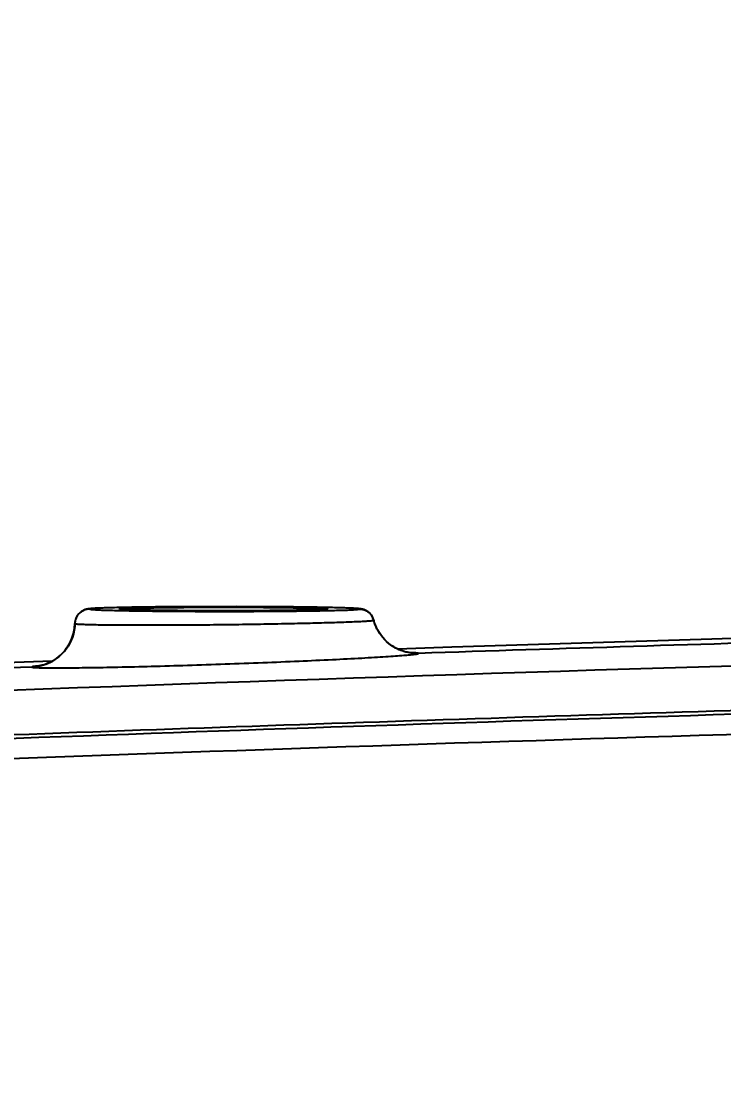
# Model space of a CAD drawing. Header units: millimetres. Extents: x 5828 to 6704, y 123 to 421.
# Drawn here: x 6382.964 to 6384.146, y 277.186 to 278.957 of the extents above; entities that cross this region are included whole.
import ezdxf

# ---------------------------------------------------------------- set-up
doc = ezdxf.new("R2010")
doc.units = ezdxf.units.MM
doc.layers.add('外形图', color=7, linetype='Continuous')
doc.layers.add('尺寸标注', color=7, linetype='Continuous')
doc.styles.add('微软雅黑', font='msyh.ttc', dxfattribs={"height": 1.5})
doc.dimstyles.new('尺寸标注_1_20比例', dxfattribs={"dimtxt": 1.5, "dimasz": 1.25, "dimexe": 0.5, "dimexo": 0.4, "dimgap": 0.5, "dimtad": 1, "dimdec": 1, "dimlfac": 20, "dimdsep": 46, "dimtxsty": '微软雅黑', "dimcen": 0.09, "dimadec": 0, "dimazin": 0, "dimtp": 0.01, "dimtm": 0.01, "dimtfac": 1, "dimtdec": 1, "dimtofl": 0, "dimtmove": 0, "dimatfit": 3, "dimfxl": 1, "dimtolj": 1, "dimarcsym": 0})

# ---------------------------------------------------------------- blocks, each defined once
blk = doc.blocks.new('*D1082')
at = {"layer": 'Defpoints', "color": 0}
for p in [(6409.4545, 284.8229), (6409.4545, 280.4069), (6378.7066, 275.3693)]:
    blk.add_point(p, dxfattribs=at)
at = {"layer": '尺寸标注', "color": 0, "lineweight": -2}
for p, q in [((6378.7066, 275.7693), (6378.7066, 285.3229)), ((6409.4545, 280.8069), (6409.4545, 285.3229)), ((6379.9566, 284.8229), (6408.2045, 284.8229))]:
    blk.add_line(p, q, dxfattribs=at)
at = {"layer": '尺寸标注', "color": 0}
for points in [[(6379.9566, 285.0312), (6379.9566, 284.6146), (6378.7066, 284.8229)], [(6408.2045, 284.6146), (6408.2045, 285.0312), (6409.4545, 284.8229)]]:
    blk.add_solid(points, dxfattribs=at)
at = {"layer": '尺寸标注', "color": 0, "insert": (6394.0805, 286.0945), "char_height": 1.5, "attachment_point": 5, "style": '微软雅黑'}
blk.add_mtext('\\A1;\\A1;{\\fAlibaba PuHuiTi 3.0 55 Regular|b0|i0|c134|p18;615}', dxfattribs=at)

msp = doc.modelspace()

# ---------------------------------------------------------------- linework, layer by layer
at = {"layer": '外形图', "linetype": 'ByBlock'}
for p, q in [((6383.0802, 277.9695), (6383.0787, 277.9693)), ((6383.0884, 277.9701), (6383.0859, 277.9699)), ((6383.0913, 277.9702), (6383.0884, 277.9701)), ((6383.0947, 277.9704), (6383.0913, 277.9702)), ((6383.0985, 277.9705), (6383.0947, 277.9704)), ((6383.1052, 277.9708), (6383.0985, 277.9705)), ((6383.1132, 277.971), (6383.1052, 277.9708)), ((6383.126, 277.9713), (6383.1132, 277.971)), ((6383.146, 277.9717), (6383.126, 277.9713)), ((6383.1722, 277.9721), (6383.146, 277.9717)), ((6383.216, 277.9725), (6383.1722, 277.9721)), ((6383.267, 277.9728), (6383.216, 277.9725)), ((6383.3269, 277.9729), (6383.267, 277.9728)), ((6383.3821, 277.9726), (6383.3269, 277.9729)), ((6383.4259, 277.9723), (6383.3821, 277.9726)), ((6383.4557, 277.9719), (6383.4259, 277.9723)), ((6383.4783, 277.9715), (6383.4557, 277.9719)), ((6383.4924, 277.9712), (6383.4783, 277.9715)), ((6383.5123, 277.9706), (6383.5054, 277.9708)), ((6383.5167, 277.9704), (6383.5123, 277.9706)), ((6383.5206, 277.9702), (6383.5167, 277.9704)), ((6383.5229, 277.9701), (6383.5206, 277.9702)), ((6383.525, 277.97), (6383.5229, 277.9701)), ((6383.5269, 277.9699), (6383.525, 277.97)), ((6383.5337, 277.9693), (6383.5317, 277.9695)), ((6383.5508, 277.9612), (6383.5509, 277.9611)), ((6383.6201, 277.8949), (6383.62, 277.8949)), ((6383.0162, 277.8812), (6382.902, 277.877)), ((6382.9823, 277.8715), (6382.9251, 277.8694))]:
    msp.add_line(p, q, dxfattribs=at)
for points in [[(6383.0787, 277.9693), (6383.078, 277.9692), (6383.0773, 277.9691), (6383.0766, 277.969), (6383.0758, 277.9689), (6383.075, 277.9687), (6383.0741, 277.9685), (6383.0731, 277.9682), (6383.072, 277.9679), (6383.0708, 277.9675), (6383.0696, 277.967), (6383.0683, 277.9664), (6383.0669, 277.9656), (6383.0654, 277.9646), (6383.0638, 277.9634), (6383.0621, 277.962), (6383.0606, 277.9603), (6383.0591, 277.9584), (6383.0577, 277.9563), (6383.0566, 277.954), (6383.0556, 277.9515), (6383.055, 277.9489), (6383.0546, 277.9463)], [(6383.0859, 277.9699), (6383.0848, 277.9698), (6383.0837, 277.9698), (6383.0828, 277.9697), (6383.0819, 277.9696), (6383.081, 277.9695), (6383.0802, 277.9695)], [(6383.5054, 277.9708), (6383.5035, 277.9709), (6383.4924, 277.9712)], [(6383.5317, 277.9695), (6383.531, 277.9696), (6383.5302, 277.9696), (6383.5294, 277.9697), (6383.5286, 277.9698), (6383.5269, 277.9699)], [(6383.5569, 277.9503), (6383.5566, 277.9515), (6383.5556, 277.954), (6383.5545, 277.9563), (6383.5532, 277.9584), (6383.5517, 277.9603), (6383.5501, 277.962), (6383.5484, 277.9634), (6383.5468, 277.9646), (6383.5453, 277.9656), (6383.5439, 277.9664), (6383.5426, 277.967), (6383.5414, 277.9675), (6383.5402, 277.9679), (6383.5391, 277.9682), (6383.5382, 277.9685), (6383.5373, 277.9687), (6383.5365, 277.9688), (6383.5358, 277.969), (6383.5351, 277.9691), (6383.5344, 277.9692), (6383.5337, 277.9693)], [(6383.0546, 277.9463), (6383.0542, 277.9394), (6383.0533, 277.9334), (6383.052, 277.9275), (6383.0503, 277.9218), (6383.0482, 277.9164), (6383.0458, 277.9114), (6383.0431, 277.9067), (6383.0401, 277.9024), (6383.0371, 277.8984), (6383.0339, 277.8949), (6383.0306, 277.8917), (6383.0273, 277.8888), (6383.0241, 277.8862), (6383.0209, 277.884), (6383.0178, 277.8821), (6383.0149, 277.8804), (6383.012, 277.879), (6383.0093, 277.8778), (6383.0069, 277.8768), (6383.0047, 277.876), (6383.0028, 277.8754), (6383.0011, 277.8748), (6382.9996, 277.8744), (6382.9982, 277.8741), (6382.997, 277.8738), (6382.9961, 277.8736), (6382.9953, 277.8734), (6382.9947, 277.8733), (6382.9943, 277.8733), (6382.9941, 277.8732), (6382.994, 277.8732)], [(6383.62, 277.8952), (6383.6201, 277.8952), (6383.6201, 277.8952), (6383.6199, 277.8952), (6383.6195, 277.8953), (6383.619, 277.8953), (6383.6182, 277.8954), (6383.6173, 277.8955), (6383.6161, 277.8957), (6383.6148, 277.8959), (6383.6132, 277.8963), (6383.6114, 277.8967), (6383.6094, 277.8972), (6383.6072, 277.8978), (6383.6049, 277.8986), (6383.6023, 277.8995), (6383.5996, 277.9006), (6383.5967, 277.9019), (6383.5937, 277.9034), (6383.5907, 277.9052), (6383.5876, 277.9071), (6383.5846, 277.9093), (6383.5815, 277.9116), (6383.5785, 277.9143), (6383.5756, 277.9172), (6383.5727, 277.9204), (6383.5699, 277.9238), (6383.5672, 277.9276), (6383.5647, 277.9316), (6383.5623, 277.9359), (6383.5602, 277.9405), (6383.5584, 277.9455), (6383.5569, 277.9503)], [(6384.3553, 277.9253), (6384.1073, 277.9179), (6383.6879, 277.9046), (6383.5975, 277.9015)]]:
    msp.add_lwpolyline(points, dxfattribs=at)
for centre, radius, start, end in [((6383.5328, 277.9439), 0.025, 14.6851, 43.487), ((6382.9795, 277.9465), 0.075, 306.1802, 358.5462), ((6383.6294, 277.9693), 0.0749, 194.6832, 195.0317), ((6389.5858, 98.2586), 179.7344, 91.667578, 91.898324), ((6383.6101, 277.4753), 0.4202, 88.758, 88.8988), ((6383.6111, 277.5187), 0.3768, 88.6247, 88.7578), ((6383.6295, 277.9694), 0.0751, 262.8236, 271.8927), ((6382.9795, 277.9466), 0.0751, 272.1283, 281.1842), ((6383.0292, 277.5013), 0.3738, 95.2496, 95.4142), ((6383.0336, 277.4536), 0.4217, 95.1135, 95.25)]:
    msp.add_arc(centre, radius, start, end, dxfattribs=at)
for points in [[(6390.3664, 277.9775), (6387.8916, 277.96), (6385.4164, 277.9243), (6382.9432, 277.8321)], [(6383.0611, 277.9609), (6383.0571, 277.9566), (6383.0546, 277.9505), (6383.0545, 277.9446)], [(6383.0795, 277.9689), (6383.0728, 277.9689), (6383.0657, 277.9658), (6383.0611, 277.9609)], [(6383.5328, 277.9689), (6383.5393, 277.9689), (6383.5463, 277.9659), (6383.5508, 277.9612)], [(6383.5851, 277.9088), (6383.5718, 277.9186), (6383.5614, 277.9338), (6383.5571, 277.9498)], [(6383.62, 277.8949), (6383.6076, 277.8965), (6383.5952, 277.9014), (6383.5851, 277.9088)], [(6382.994, 277.8729), (6383.0047, 277.875), (6383.015, 277.8796), (6383.0238, 277.8859)]]:
    msp.add_open_spline(points, degree=3, dxfattribs=at)
for points, knots in [([(6383.5328, 277.9689), (6383.5327, 277.9693), (6383.5305, 277.9693), (6383.5279, 277.9699), (6383.5221, 277.9701), (6383.5148, 277.9705), (6383.5052, 277.9708), (6383.4889, 277.9713), (6383.4642, 277.9718), (6383.4302, 277.9723), (6383.3916, 277.9726), (6383.3497, 277.9728), (6383.3061, 277.9729), (6383.2625, 277.9728), (6383.2206, 277.9726), (6383.1819, 277.9723), (6383.148, 277.9718), (6383.1233, 277.9713), (6383.1069, 277.9708), (6383.0974, 277.9705), (6383.0901, 277.9701), (6383.0843, 277.9699), (6383.0817, 277.9693), (6383.0795, 277.9693), (6383.0795, 277.9689)], [0, 0, 0, 0, 0.002593, 0.009877, 0.021839, 0.038411, 0.059456, 0.084747, 0.14701, 0.222767, 0.309108, 0.402729, 0.500058, 0.597391, 0.691019, 0.777365, 0.853119, 0.915337, 0.940607, 0.961631, 0.978203, 0.990161, 0.997422, 1, 1, 1, 1]), ([(6383.0795, 277.9689), (6383.0795, 277.9685), (6383.0817, 277.9686), (6383.0843, 277.968), (6383.0901, 277.9678), (6383.0974, 277.9673), (6383.1069, 277.967), (6383.1233, 277.9666), (6383.148, 277.9661), (6383.1819, 277.9656), (6383.2206, 277.9652), (6383.2625, 277.965), (6383.3061, 277.965), (6383.3497, 277.965), (6383.3916, 277.9652), (6383.4303, 277.9656), (6383.4642, 277.9661), (6383.4889, 277.9666), (6383.5052, 277.967), (6383.5148, 277.9673), (6383.5221, 277.9678), (6383.5279, 277.968), (6383.5305, 277.9686), (6383.5328, 277.9685), (6383.5328, 277.9689)], [0, 0, 0, 0, 0.002592, 0.009866, 0.021809, 0.03837, 0.059397, 0.08466, 0.146886, 0.222645, 0.308985, 0.402611, 0.499943, 0.597269, 0.690893, 0.777237, 0.853002, 0.915252, 0.94054, 0.961585, 0.978176, 0.99015, 0.997421, 1, 1, 1, 1]), ([(6383.1295, 277.9689), (6383.1295, 277.9692), (6383.1312, 277.9692), (6383.1332, 277.9697), (6383.1377, 277.9698), (6383.1433, 277.9701), (6383.1507, 277.9704), (6383.1633, 277.9708), (6383.1823, 277.9711), (6383.2085, 277.9715), (6383.2384, 277.9718), (6383.2708, 277.9719), (6383.3045, 277.972), (6383.3382, 277.9719), (6383.3706, 277.9718), (6383.4005, 277.9715), (6383.4266, 277.9711), (6383.4457, 277.9708), (6383.4583, 277.9704), (6383.4657, 277.9701), (6383.4713, 277.9698), (6383.4758, 277.9697), (6383.4778, 277.9692), (6383.4795, 277.9692), (6383.4795, 277.9689)], [0, 0, 0, 0, 0.002554, 0.009799, 0.021743, 0.038283, 0.059264, 0.084485, 0.146644, 0.222375, 0.308771, 0.402513, 0.5, 0.597487, 0.691229, 0.777625, 0.853356, 0.915515, 0.940736, 0.961717, 0.978257, 0.990201, 0.997446, 1, 1, 1, 1]), ([(6383.4795, 277.9689), (6383.4792, 277.9686), (6383.4777, 277.9686), (6383.4751, 277.9682), (6383.4707, 277.968), (6383.4648, 277.9677), (6383.4573, 277.9674), (6383.4446, 277.9671), (6383.4256, 277.9667), (6383.3996, 277.9663), (6383.3699, 277.9661), (6383.3378, 277.9659), (6383.3045, 277.9659), (6383.2711, 277.9659), (6383.2391, 277.9661), (6383.2094, 277.9663), (6383.1834, 277.9667), (6383.1643, 277.9671), (6383.1516, 277.9674), (6383.1442, 277.9677), (6383.1383, 277.968), (6383.1339, 277.9682), (6383.1313, 277.9686), (6383.1298, 277.9686), (6383.1295, 277.9689)], [0, 0, 0, 0, 0.003309, 0.011228, 0.023733, 0.040714, 0.062015, 0.087437, 0.149655, 0.225033, 0.31074, 0.403558, 0.5, 0.596442, 0.68926, 0.774967, 0.850345, 0.912563, 0.937985, 0.959286, 0.976267, 0.988772, 0.996691, 1, 1, 1, 1]), ([(6383.0545, 277.9446), (6383.0545, 277.9441), (6383.057, 277.9442), (6383.0598, 277.9435), (6383.0662, 277.9434), (6383.0743, 277.943), (6383.0849, 277.9428), (6383.103, 277.9424), (6383.1304, 277.9422), (6383.168, 277.9421), (6383.2109, 277.9421), (6383.2574, 277.9424), (6383.3057, 277.9429), (6383.354, 277.9435), (6383.4005, 277.9443), (6383.4434, 277.9452), (6383.481, 277.9462), (6383.5083, 277.947), (6383.5265, 277.9478), (6383.5371, 277.9483), (6383.5452, 277.9488), (6383.5516, 277.9491), (6383.5545, 277.9499), (6383.5569, 277.9498), (6383.5569, 277.9503)], [0, 0, 0, 0, 0.002578, 0.00984, 0.02177, 0.038308, 0.059316, 0.084559, 0.146756, 0.222483, 0.308837, 0.402489, 0.499866, 0.597243, 0.690901, 0.777272, 0.853039, 0.915275, 0.940552, 0.961586, 0.978173, 0.990142, 0.997416, 1, 1, 1, 1]), ([(6388.9515, 277.8902), (6388.3799, 277.8842), (6387.2366, 277.8696), (6385.8077, 277.8421), (6384.6647, 277.8132), (6383.8076, 277.7877), (6382.9506, 277.7581), (6382.0937, 277.7239), (6381.3799, 277.6913), (6380.8089, 277.6627), (6380.3807, 277.6398), (6379.9527, 277.6156), (6379.5247, 277.59), (6379.1681, 277.5672), (6378.8829, 277.5486), (6378.6691, 277.5334), (6378.455, 277.5205), (6378.2431, 277.4857), (6378.0356, 277.4309), (6377.8344, 277.3562), (6377.6413, 277.2623), (6377.3975, 277.1129), (6377.1216, 276.8829), (6376.8503, 276.5482), (6376.582, 276.0426), (6376.4387, 275.3268), (6376.5791, 274.6104), (6376.8454, 274.1037), (6377.1153, 273.7679), (6377.3903, 273.5367), (6377.6335, 273.3864), (6377.8261, 273.2917), (6378.027, 273.2162), (6378.2343, 273.1606), (6378.4461, 273.1248), (6378.6601, 273.1114), (6378.874, 273.0965), (6379.1592, 273.0778), (6379.5158, 273.055), (6379.9438, 273.0293), (6380.3718, 273.0051), (6380.8, 272.9822), (6381.3709, 272.9535), (6382.0848, 272.9209), (6382.9416, 272.8867), (6383.7986, 272.857), (6384.6558, 272.8314), (6385.7988, 272.8025), (6387.2277, 272.775), (6388.371, 272.7603), (6388.9426, 272.7543)], [0, 0, 0, 0, 0.062536, 0.125072, 0.15634, 0.187608, 0.218876, 0.250144, 0.281412, 0.297046, 0.31268, 0.328314, 0.343948, 0.359582, 0.367399, 0.375216, 0.383032, 0.390847, 0.398661, 0.406475, 0.414289, 0.422103, 0.437713, 0.453322, 0.46893, 0.5, 0.53107, 0.546679, 0.562288, 0.577897, 0.585711, 0.593525, 0.601339, 0.609153, 0.616968, 0.624784, 0.632601, 0.640418, 0.656052, 0.671686, 0.68732, 0.702954, 0.718588, 0.749856, 0.781124, 0.812392, 0.84366, 0.874928, 0.937464, 1, 1, 1, 1]), ([(6382.9823, 277.8715), (6382.9823, 277.8714), (6382.983, 277.8712), (6382.984, 277.871), (6382.9861, 277.8708), (6382.9902, 277.8705), (6382.9973, 277.8703), (6383.008, 277.8701), (6383.0216, 277.87), (6383.0379, 277.8701), (6383.0569, 277.8703), (6383.0868, 277.8707), (6383.1291, 277.8714), (6383.1845, 277.8728), (6383.2446, 277.8745), (6383.3071, 277.8766), (6383.3697, 277.8789), (6383.4298, 277.8814), (6383.4852, 277.8839), (6383.5275, 277.8861), (6383.5574, 277.8878), (6383.5763, 277.889), (6383.5927, 277.8901), (6383.6063, 277.8911), (6383.617, 277.892), (6383.6241, 277.8927), (6383.6282, 277.8933), (6383.6302, 277.8936), (6383.6313, 277.8939), (6383.632, 277.8942), (6383.632, 277.8943)], [0, 0, 0, 0, 0.000739, 0.002599, 0.005634, 0.009841, 0.021747, 0.038259, 0.059241, 0.084457, 0.113666, 0.146606, 0.222299, 0.308635, 0.402292, 0.49969, 0.597099, 0.690788, 0.777182, 0.852958, 0.885928, 0.915193, 0.94047, 0.961504, 0.978095, 0.990072, 0.994304, 0.99736, 0.999242, 1, 1, 1, 1]), ([(6383.632, 277.8943), (6383.632, 277.8946), (6383.6305, 277.8947), (6383.6287, 277.8951), (6383.6247, 277.8952), (6383.6218, 277.8953), (6383.6201, 277.8954)], [0, 0, 0, 0, 0.069814, 0.258825, 0.569179, 1, 1, 1, 1]), ([(6388.3979, 277.8791), (6388.1965, 277.8756), (6387.7934, 277.8702), (6386.9871, 277.8581), (6385.9791, 277.8395), (6384.7696, 277.8106), (6383.5604, 277.7742), (6382.3514, 277.7294), (6381.1428, 277.675), (6379.9348, 277.61), (6379.1298, 277.5595), (6378.7275, 277.5317)], [0, 0, 0, 0, 0.062464, 0.124966, 0.249971, 0.374976, 0.499981, 0.624986, 0.74999, 0.874995, 1, 1, 1, 1]), ([(6382.9939, 277.8734), (6382.9922, 277.8732), (6382.9894, 277.8729), (6382.9855, 277.8725), (6382.9837, 277.872), (6382.9823, 277.8718), (6382.9823, 277.8715)], [0, 0, 0, 0, 0.429838, 0.739665, 0.928952, 1, 1, 1, 1]), ([(6388.402, 277.8453), (6388.1582, 277.8411), (6387.6705, 277.8344), (6386.939, 277.823), (6386.2073, 277.8095), (6385.2318, 277.7883), (6384.0126, 277.7555), (6383.0375, 277.7213), (6382.55, 277.7019)], [0, 0, 0, 0, 0.124947, 0.249954, 0.374962, 0.49997, 0.749985, 1, 1, 1, 1])]:
    msp.add_open_spline(points, degree=3, knots=knots, dxfattribs=at)

# ---------------------------------------------------------------- dimensions: what is measured, and where the dimension line sits
at = {"layer": '尺寸标注'}
dim = msp.add_linear_dim(base=(6409.4545, 284.8229), p1=(6378.7066, 275.3693), p2=(6409.4545, 280.4069), text='\\A1;{\\fAlibaba PuHuiTi 3.0 55 Regular|b0|i0|c134|p18;<>}', dimstyle='尺寸标注_1_20比例', dxfattribs=at)
dim.commit()
dim.dimension.update_dxf_attribs({"geometry": '*D1082', "text_midpoint": (6394.0805, 286.0945)})

doc.saveas('drawing.dxf')
